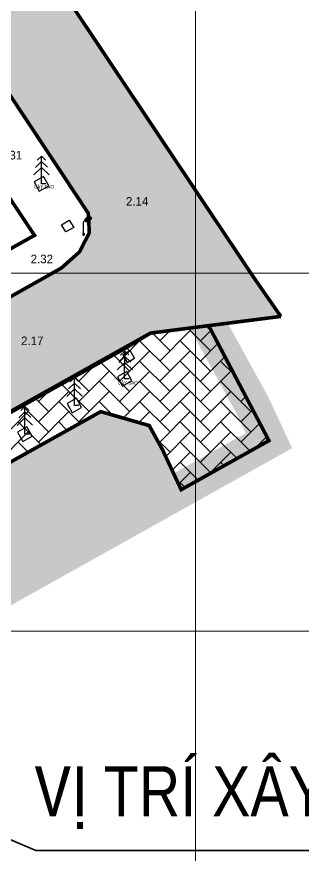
# Model space of a CAD drawing. Header units: millimetres. Extents: x 476643 to 477419, y 1110674 to 1111494.
# Drawn here: x 477118.7 to 477158.7, y 1111092.7 to 1111209.8 of the extents above; entities that cross this region are included whole.
import ezdxf

# ---------------------------------------------------------------- set-up
doc = ezdxf.new("R2010")
doc.units = ezdxf.units.MM
doc.header["$LTSCALE"] = 0.001
doc.header["$MEASUREMENT"] = 0
doc.linetypes.add('DASHDOTX2', pattern=[2, 1, -0.5, 0, -0.5])
for name, color, linetype, lineweight in [('D-CONGTRINH', 7, 'Continuous', 15), ('HT_Text', 7, 'Continuous', 15), ('LUOI', 8, 'Continuous', 5), ('Ranh theo QH', 5, 'Continuous', 40)]:
    doc.layers.add(name, color=color, linetype=linetype, lineweight=lineweight)
for name, color, linetype in [('H-Congtrinh', 40, 'Continuous'), ('HT_Cao do', 7, 'Continuous'), ('HT_duong', 1, 'Continuous'), ('HT_Ho ga', 5, 'Continuous'), ('HT_thuc vat', 3, 'Continuous'), ('Ky hieu', 7, 'Continuous'), ('Net manh', 252, 'Continuous'), ('QH-text', 7, 'Continuous')]:
    doc.layers.add(name, color=color, linetype=linetype)
doc.styles.add('DIM', font='VAVON.TTF')

# ---------------------------------------------------------------- blocks, each defined once
blk = doc.blocks.new('LKIM')
at = {"linetype": 'Continuous'}
for p, q in [((-0.158, 0.881), (-0.003, 1.034)), ((-0.003, 1.034), (0.152, 0.887)), ((-0.225, 0.611), (-0.003, 0.83)), ((-0.003, 0.83), (0.22, 0.619)), ((-0.288, 0.329), (-0.003, 0.61)), ((-0.003, 0.61), (0.282, 0.34))]:
    blk.add_line(p, q, dxfattribs=at)
blk.add_lwpolyline([(0.167, 0), (-0.003, 0), (-0.003, 1.032)], dxfattribs=at)
blk = doc.blocks.new('Cot den')
at = {"layer": 'Ky hieu', "color": 5, "linetype": 'Continuous'}
for p, q in [((474185.96, 1112245.03), (474185.99, 1112245.09)), ((474185.96, 1112242.67), (474185.96, 1112245.03)), ((474185.99, 1112245.09), (474186.05, 1112245.17)), ((474186.05, 1112245.17), (474186.13, 1112245.23)), ((474186.13, 1112245.23), (474186.19, 1112245.25))]:
    blk.add_line(p, q, dxfattribs=at)
mesh = blk.add_polyface(dxfattribs=at)
corners = [(474186.29, 1112245.16), (474186.24, 1112245.2), (474186.32, 1112245.15), (474186.22, 1112245.22), (474186.39, 1112245.12), (474186.2, 1112245.25), (474186.43, 1112245.12), (474186.19, 1112245.29), (474186.49, 1112245.1), (474186.18, 1112245.32), (474186.53, 1112245.11), (474186.19, 1112245.36), (474186.6, 1112245.11), (474186.19, 1112245.39), (474186.63, 1112245.11), (474186.2, 1112245.43), (474186.71, 1112245.12), (474186.22, 1112245.48), (474186.77, 1112245.14), (474186.25, 1112245.53), (474186.84, 1112245.16), (474186.27, 1112245.57), (474186.9, 1112245.18), (474186.31, 1112245.62), (474186.97, 1112245.21), (474186.34, 1112245.65), (474187.02, 1112245.24), (474186.4, 1112245.7), (474187.09, 1112245.27), (474186.43, 1112245.73), (474187.12, 1112245.3), (474186.5, 1112245.78), (474187.2, 1112245.35), (474186.54, 1112245.8), (474187.23, 1112245.38), (474186.61, 1112245.84), (474187.28, 1112245.42), (474186.66, 1112245.87), (474187.31, 1112245.46), (474186.73, 1112245.9), (474187.35, 1112245.51), (474186.79, 1112245.92), (474187.38, 1112245.55), (474186.85, 1112245.94), (474187.4, 1112245.6), (474186.92, 1112245.96), (474187.42, 1112245.64), (474186.99, 1112245.97), (474187.44, 1112245.69), (474187.03, 1112245.97), (474187.44, 1112245.72), (474187.1, 1112245.97), (474187.44, 1112245.76), (474187.13, 1112245.97), (474187.43, 1112245.79), (474187.42, 1112245.82), (474187.2, 1112245.96), (474187.42, 1112245.82), (474187.4, 1112245.85), (474187.24, 1112245.96), (474187.38, 1112245.88), (474187.3, 1112245.93), (474187.33, 1112245.92)]
mesh.append_faces([[corners[k] for k in face] for face in [(0, 0, 2, 1), (1, 2, 4, 3), (3, 4, 6, 5), (5, 6, 8, 7), (7, 8, 10, 9), (9, 10, 12, 11), (11, 12, 14, 13), (13, 14, 16, 15), (15, 16, 18, 17), (17, 18, 20, 19), (19, 20, 22, 21), (21, 22, 24, 23), (23, 24, 26, 25), (25, 26, 28, 27), (27, 28, 30, 29), (29, 30, 32, 31), (31, 32, 34, 33), (33, 34, 36, 35), (35, 36, 38, 37), (37, 38, 40, 39), (39, 40, 42, 41), (41, 42, 44, 43), (43, 44, 46, 45), (45, 46, 48, 47), (47, 48, 50, 49), (49, 50, 52, 51), (51, 52, 54, 53), (53, 54, 57, 56), (56, 55, 58, 59), (59, 58, 60, 61), (61, 60, 62, 62)]], dxfattribs={"vtx0": -1, "vtx2": -1, "color": 5})
mesh = blk.add_polyface(dxfattribs=at)
corners = [(474185.87, 1112242.53), (474185.86, 1112242.54), (474185.9, 1112242.51), (474185.85, 1112242.55), (474185.91, 1112242.51), (474185.83, 1112242.57), (474185.93, 1112242.5), (474185.82, 1112242.58), (474185.94, 1112242.5), (474185.82, 1112242.59), (474185.96, 1112242.5), (474185.81, 1112242.61), (474185.98, 1112242.5), (474185.8, 1112242.62), (474186, 1112242.5), (474185.8, 1112242.64), (474186.01, 1112242.51), (474185.8, 1112242.66), (474186.03, 1112242.51), (474185.8, 1112242.67), (474186.04, 1112242.52), (474185.8, 1112242.67), (474186.06, 1112242.53), (474185.8, 1112242.69), (474186.06, 1112242.54), (474185.8, 1112242.7), (474186.08, 1112242.55), (474185.81, 1112242.72), (474186.09, 1112242.56), (474185.81, 1112242.73), (474186.11, 1112242.58), (474185.82, 1112242.75), (474186.11, 1112242.58), (474185.82, 1112242.76), (474186.12, 1112242.61), (474185.84, 1112242.78), (474186.12, 1112242.62), (474185.85, 1112242.79), (474186.13, 1112242.64), (474185.86, 1112242.8), (474186.13, 1112242.65), (474185.87, 1112242.81), (474186.13, 1112242.67), (474185.89, 1112242.82), (474186.13, 1112242.68), (474185.9, 1112242.83), (474186.13, 1112242.7), (474185.92, 1112242.83), (474186.13, 1112242.72), (474185.93, 1112242.84), (474186.12, 1112242.73), (474185.95, 1112242.84), (474186.11, 1112242.75), (474185.96, 1112242.84), (474186.11, 1112242.76), (474185.99, 1112242.84), (474186.1, 1112242.77), (474186, 1112242.84), (474186.08, 1112242.79), (474186.02, 1112242.83), (474186.07, 1112242.8), (474186.03, 1112242.83), (474186.06, 1112242.81)]
mesh.append_faces([[corners[k] for k in face] for face in [(0, 0, 2, 1), (1, 2, 4, 3), (3, 4, 6, 5), (5, 6, 8, 7), (7, 8, 10, 9), (9, 10, 12, 11), (11, 12, 14, 13), (13, 14, 16, 15), (15, 16, 18, 17), (17, 18, 20, 19), (21, 20, 22, 23), (23, 22, 24, 25), (25, 24, 26, 27), (27, 26, 28, 29), (29, 28, 30, 31), (31, 30, 32, 33), (33, 32, 34, 35), (35, 34, 36, 37), (37, 36, 38, 39), (39, 38, 40, 41), (41, 40, 42, 43), (43, 42, 44, 45), (45, 44, 46, 47), (47, 46, 48, 49), (49, 48, 50, 51), (51, 50, 52, 53), (53, 52, 54, 55), (55, 54, 56, 57), (57, 56, 58, 59), (59, 58, 60, 61), (61, 60, 62, 62)]], dxfattribs={"vtx0": -1, "vtx2": -1, "color": 5})
blk = doc.blocks.new('fff')
for points in [[(477121.84, 1111185.45), (477123.15, 1111186.19), (477122.41, 1111187.5), (477121.11, 1111186.76)], [(477133.48, 1111158.24), (477134.78, 1111158.98), (477134.05, 1111160.28), (477132.74, 1111159.55)], [(477126.45, 1111154.52), (477127.75, 1111155.26), (477127.02, 1111156.57), (477125.71, 1111155.83)], [(477119.53, 1111150.49), (477120.84, 1111151.23), (477120.11, 1111152.54), (477118.8, 1111151.8)]]:
    blk.add_lwpolyline(points, close=True)
at = {"layer": 'HT_duong'}
for points in [[(477027.78, 1111358.97), (477048.89, 1111327.46), (477114.87, 1111228.64), (477151.76, 1111173.46), (477155.58, 1111167.97)], [(476930.74, 1111214.84), (476933.19, 1111209.48), (476941.67, 1111194.81), (476962.72, 1111158.52), (476973.11, 1111140.53), (476983.57, 1111122.52), (476988.98, 1111113.25), (476993.78, 1111108.32), (476998.26, 1111106.2), (477001.85, 1111106.39), (477005.69, 1111108.06), (477018.25, 1111115.05), (477073.45, 1111145.91), (477091.69, 1111156.15), (477110.01, 1111166.32), (477124.9, 1111174.71), (477127.46, 1111176.98), (477128.83, 1111179.67), (477128.68, 1111182.37), (477097.87, 1111228.86)], [(477137.38, 1111165.64), (477133.69, 1111163.43), (477115.28, 1111153.14), (477096.8, 1111142.85), (477078.66, 1111132.74), (477023.77, 1111101.99), (477014.32, 1111096.81), (477006.7, 1111088.56), (477006.47, 1111083.51), (477014.87, 1111068.37), (477002.18, 1111061.99), (476991.86, 1111079.88), (476937.26, 1111174.33)]]:
    blk.add_lwpolyline(points, dxfattribs=at)
at = {"layer": 'HT_Ho ga', "color": 4}
blk.add_lwpolyline([(477125.56, 1111179.76), (477124.94, 1111180.78), (477126.03, 1111181.41), (477126.66, 1111180.39), (477125.56, 1111179.76)], dxfattribs=at)
blk.add_lwpolyline([(477134.12, 1111161.55), (477135.13, 1111162.13), (477134.51, 1111163.2), (477133.51, 1111162.58)], close=True, dxfattribs=at)
at = {"xscale": 0.7360424541984685, "yscale": 0.7360424541402608, "zscale": 0.7360424542015039}
blk.add_blockref('Cot den', (128107.03, 292521.6), dxfattribs=at)
at = {"layer": 'HT_thuc vat', "extrusion": (0.002734, 0.014211, 0.999895), "zscale": 3.749999999994009, "rotation": 359.7981124263856}
for p, xscale, yscale in [((477120.35, 1111055.73, 17095.67), 3.750000000158847, 3.749999999601813), ((477131.99, 1111028.51, 17095.31), 3.750000000158847, 3.749999999601813), ((477124.96, 1111024.8, 17095.24), 3.750000000158847, 3.749999999601813), ((477118.05, 1111020.77, 17095.16), 3.750000000158848, 3.749999999601815)]:
    blk.add_blockref('LKIM', p, dxfattribs=dict(at, xscale=xscale, yscale=yscale))
at = {"layer": 'HT_Cao do', "color": 0}
for s, p in [('2.31', (477116.32, 1111189.89)), ('2.14', (477133.95, 1111183.44)), ('2.32', (477120.63, 1111175.39)), ('2.17', (477119.29, 1111163.96))]:
    blk.add_text(s, height=1.2, dxfattribs=at).set_placement(p)
at = {"layer": 'HT_Text', "color": 9, "style": 'DIM', "width": 0.75}
for p in [(477121.09, 1111185.82), (477132.8, 1111158.46)]:
    blk.add_text('CAÂY SAO', height=0.5, dxfattribs=at).set_placement(p)

msp = doc.modelspace()

# ---------------------------------------------------------------- hatches: boundary and pattern name
at = {"layer": 'H-Congtrinh', "lineweight": 35}
h = msp.add_hatch(dxfattribs=at)
h.set_pattern_fill('AR-HBONE', color=256, scale=0.5, style=0)
edge = h.paths.add_edge_path()
edge.add_line((477017, 1111074.15), (477012.92, 1111071.88))
edge.add_line((477012.92, 1111071.88), (477006.47, 1111083.51))
edge.add_line((477006.47, 1111083.51), (477006.7, 1111088.56))
edge.add_line((477006.7, 1111088.56), (477014.32, 1111096.81))
edge.add_line((477014.32, 1111096.81), (477137.38, 1111165.64))
edge.add_line((477137.38, 1111165.64), (477145.5, 1111166.68))
edge.add_line((477145.5, 1111166.68), (477153.92, 1111150.62))
edge.add_line((477153.92, 1111150.62), (477141.66, 1111143.77))
edge.add_line((477141.66, 1111143.77), (477139.07, 1111149.32))
edge.add_line((477139.07, 1111149.32), (477137.19, 1111152.73))
edge.add_line((477137.19, 1111152.73), (477130.42, 1111154.67))
edge.add_line((477130.42, 1111154.67), (477013.85, 1111089.57))
edge.add_line((477013.85, 1111089.57), (477011.99, 1111082.8))
edge.add_line((477011.99, 1111082.8), (477017.01, 1111074.15))
at = {"layer": 'HT_duong', "lineweight": 35}
h = msp.add_hatch(color=8, dxfattribs=at)
h.paths.add_polyline_path([(477048.89, 1111327.46), (477027.78, 1111358.97), (477020.27, 1111370.17), (477008.33, 1111362.87), (477016.42, 1111350.79), (477017.86, 1111344.68), (477017.14, 1111339.5), (477012.77, 1111333.6), (476979.49, 1111315.89), (476971.12, 1111317.95), (476961.67, 1111322.6), (476956.51, 1111325.87), (476954.51, 1111328.22), (476952.14, 1111336.19), (476950.51, 1111341.55), (476944.02, 1111339.25), (476951.44, 1111311.67), (476952.23, 1111304.99), (476951.59, 1111298.45), (476949.76, 1111292.18), (476947.75, 1111287.85), (476944.98, 1111283.91), (476912.72, 1111237.3), (476908.69, 1111231.57), (476905.13, 1111227.42), (476830.32, 1111166.99), (476799.59, 1111142.67), (476792.64, 1111141.54), (476785.29, 1111143.07), (476778.98, 1111147.25), (476775.45, 1111152.37), (476762.33, 1111180.65), (476747.93, 1111173.64), (476760.35, 1111146.89), (476762.51, 1111138.79), (476762.29, 1111130), (476760.16, 1111122.31), (476756.99, 1111116.79), (476735.46, 1111099.55), (476743.81, 1111087.99), (476759.61, 1111098.38), (476775.96, 1111098.61), (476781.03, 1111093.19), (476828.76, 1111011.48), (476830.07, 1111008.33), (476829.37, 1111005.74), (476823.6, 1110996.66), (476828.98, 1110986.61), (476838.72, 1110987.9), (476841.27, 1110987.76), (476843.58, 1110986.11), (476852.55, 1110970.84), (476872.95, 1110935.66), (476871.71, 1110929.87), (476868.2, 1110926.93), (476873.5, 1110917.43), (476877.81, 1110918.64), (476881.17, 1110918.76), (476884.41, 1110916.25), (476895.76, 1110896.75), (476895.13, 1110892.03), (476890.27, 1110888.64), (476893.27, 1110883.68), (476898.42, 1110886.36), (476901.38, 1110885.97), (476903.41, 1110883.71), (476924.93, 1110847.17), (476928.38, 1110849.15), (476943.99, 1110822.83), (476950.94, 1110826.14), (476941.02, 1110842.33), (476941.03, 1110842.34), (476927.72, 1110865.75), (476917.88, 1110882.8), (476920.99, 1110885.38), (476907.5, 1110908.56), (476893.35, 1110932.71), (476851.87, 1111003.76), (476851.44, 1111006.3), (476852.8, 1111008.38), (476859.97, 1111013.19), (476854.92, 1111021.87), (476847.79, 1111017.94), (476844.54, 1111018.01), (476842.46, 1111020.01), (476825.74, 1111048.35), (476799.18, 1111094.11), (476796.79, 1111098.63), (476795.4, 1111104.55), (476796.42, 1111116.03), (476798.48, 1111121.44), (476801.66, 1111126.03), (476818.97, 1111139.98), (476834.97, 1111153.05), (476868.47, 1111179.58), (476870.7, 1111178.84), (476873.95, 1111174.76), (476875.85, 1111172.55), (476876.48, 1111171.66), (476827.01, 1111132.46), (476828.87, 1111130.11), (476878.23, 1111169.22), (476881.32, 1111164.88), (476910.93, 1111113.04), (476920.6, 1111118.9), (476886.62, 1111176.53), (476903.86, 1111187.86), (476907.72, 1111189.84), (476910.9, 1111190.16), (476913.73, 1111189.68), (476918.19, 1111185.87), (476929.14, 1111167.46), (476939.37, 1111150.17), (476950.77, 1111129.9), (476953.39, 1111131.37), (476941.97, 1111151.66), (476931.72, 1111168.99), (476920.52, 1111187.83), (476915.05, 1111192.49), (476911, 1111193.19), (476906.86, 1111192.77), (476902.26, 1111190.41), (476884.01, 1111178.42), (476881.22, 1111180.99), (476878.76, 1111185.16), (476878.47, 1111186.55), (476878.87, 1111187.78), (476900.16, 1111204.28), (476906.58, 1111209.37), (476916.27, 1111204.46), (476926.72, 1111192.41), (476937.26, 1111174.33), (476991.86, 1111079.88), (477002.18, 1111061.99), (477014.87, 1111068.37), (477006.47, 1111083.51), (477006.7, 1111088.56), (477014.32, 1111096.81), (477023.77, 1111101.99), (477078.66, 1111132.74), (477096.8, 1111142.85), (477115.28, 1111153.14), (477133.69, 1111163.43), (477137.38, 1111165.64), (477155.58, 1111167.97), (477151.76, 1111173.46), (477114.87, 1111228.64)])
h.paths.add_polyline_path([(476933.19, 1111209.48), (476930.74, 1111214.84), (476928.95, 1111222.68), (476929.17, 1111230.39), (476929.98, 1111237.48), (476938.14, 1111249.18), (476947.69, 1111262.97), (476959.69, 1111280.24), (476966.03, 1111288.71), (476972.89, 1111295.31), (476974.82, 1111294.73), (476975.68, 1111293.72), (476978.05, 1111289.96), (476987.34, 1111273.54), (476991.52, 1111278.36), (476979.46, 1111300.05), (476983.84, 1111302.36), (477002.24, 1111312), (477020.73, 1111321.68), (477025.66, 1111322.73), (477029.9, 1111322.59), (477033.91, 1111321.06), (477037.68, 1111318.29), (477049.67, 1111301), (477061.03, 1111284), (477072.55, 1111266.74), (477084.1, 1111249.42), (477097.87, 1111228.86), (477128.68, 1111182.37), (477128.83, 1111179.67), (477127.46, 1111176.98), (477124.9, 1111174.71), (477110.01, 1111166.32), (477091.69, 1111156.15), (477073.45, 1111145.91), (477018.25, 1111115.05), (477005.69, 1111108.06), (477001.85, 1111106.39), (476998.26, 1111106.2), (476993.78, 1111108.32), (476988.98, 1111113.25), (476983.57, 1111122.52), (476973.11, 1111140.53), (476962.72, 1111158.52), (476941.67, 1111194.81)], flags=16)
at = {"layer": 'Net manh', "lineweight": 35}
h = msp.add_hatch(dxfattribs=at)
h.set_pattern_fill('ESCHER', color=3, scale=5, style=0)
h.paths.add_polyline_path([(477091.71, 1111133.05), (477099.02, 1111119.96), (477141.66, 1111143.77), (477139.07, 1111149.32), (477137.19, 1111152.73), (477130.42, 1111154.67)])
h.paths.add_polyline_path([(477049.7, 1111092.41), (477042.38, 1111105.5), (477013.85, 1111089.57), (477011.99, 1111082.8), (477017.01, 1111074.15)])

# ---------------------------------------------------------------- linework, layer by layer
at = {"layer": 'D-CONGTRINH', "lineweight": 35, "const_width": 0.5}
for points in [[(477027.78, 1111358.97), (477048.89, 1111327.46), (477114.87, 1111228.64), (477151.76, 1111173.46), (477155.58, 1111167.97)], [(476982.93, 1111293.81), (477024.26, 1111315.6), (477031.46, 1111313.77), (477121.17, 1111179.29), (477059.43, 1111144.81), (477059.43, 1111144.81), (477059.43, 1111144.81)], [(476930.74, 1111214.84), (476933.19, 1111209.48), (476941.67, 1111194.81), (476962.72, 1111158.52), (476973.11, 1111140.53), (476983.57, 1111122.52), (476988.98, 1111113.25), (476993.78, 1111108.32), (476998.26, 1111106.2), (477001.85, 1111106.39), (477005.69, 1111108.06), (477018.25, 1111115.05), (477073.45, 1111145.91), (477091.69, 1111156.15), (477110.01, 1111166.32), (477124.9, 1111174.71), (477127.46, 1111176.98), (477128.83, 1111179.67), (477128.68, 1111182.37), (477097.87, 1111228.86)], [(477137.38, 1111165.64), (477133.69, 1111163.43), (477115.28, 1111153.14), (477096.8, 1111142.85), (477078.66, 1111132.74), (477023.77, 1111101.99), (477014.32, 1111096.81), (477006.7, 1111088.56), (477006.47, 1111083.51), (477014.87, 1111068.37), (477002.18, 1111061.99), (476991.86, 1111079.88), (476937.26, 1111174.33)], [(477137.38, 1111165.64), (477155.58, 1111167.97)], [(477017, 1111074.15), (477012.92, 1111071.88), (477006.47, 1111083.51), (477006.7, 1111088.56), (477014.32, 1111096.81), (477137.38, 1111165.64), (477145.5, 1111166.68), (477153.92, 1111150.62), (477141.66, 1111143.77), (477139.07, 1111149.32), (477137.19, 1111152.73), (477130.42, 1111154.67), (477013.85, 1111089.57), (477011.99, 1111082.8), (477017.01, 1111074.15)]]:
    msp.add_lwpolyline(points, dxfattribs=at)
at = {"layer": 'D-CONGTRINH', "lineweight": 35}
msp.add_lwpolyline([(477077.26, 1111112.13), (477121.36, 1111093.39), (477175.78, 1111093.39)], dxfattribs=at)
at = {"layer": 'LUOI'}
for p, q in [((477143.66, 1111494), (477143.66, 1110674)), ((477307.32, 1111174), (476643.66, 1111174)), ((477307.32, 1111124), (476643.66, 1111124))]:
    msp.add_line(p, q, dxfattribs=at)
at = {"layer": 'Ranh theo QH', "color": 1, "linetype": 'DASHDOTX2', "lineweight": -2, "ltscale": 50, "const_width": 5, "flags": 128}
msp.add_lwpolyline([(477140.66, 1111175.28), (477033.33, 1111336.21), (476971.75, 1111303.74, 0.119976), (476960.38, 1111293.68), (476914.98, 1111228.26, -0.07519), (476902.91, 1111215.42), (476777.03, 1111115.84), (476929.13, 1110855.34), (477079.17, 1110942.94), (477006.53, 1111068.3), (477153.92, 1111150.62), (477151.56, 1111155.67), (477141.27, 1111174.37), (477140.66, 1111175.28)], format="xyb", dxfattribs=at)

# ---------------------------------------------------------------- block references
at = {"lineweight": 35}
msp.add_blockref('fff', (0, 0), dxfattribs=at)

# ---------------------------------------------------------------- texts
at = {"layer": 'QH-text', "linetype": 'DASHDOTX2', "insert": (477154.71, 1111105.16), "char_height": 7, "width": 69.2175, "attachment_point": 2}
msp.add_mtext('{\\fVNI-Helve-Condense|b0|i0|c0|p2;VÒ TRÍ XAÂY DÖÏNG}', dxfattribs=at)

doc.saveas('drawing.dxf')
